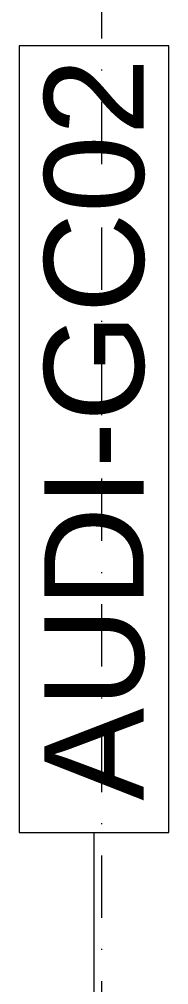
# Model space of a CAD drawing. Extents: x -1281 to 23780, y 0 to 7214.
# Drawn here: x 9259.2 to 9274.2, y 2884.7 to 2981.5 of the extents above; entities that cross this region are included whole.
import ezdxf
from ezdxf.enums import TextEntityAlignment as Align

# ---------------------------------------------------------------- set-up
doc = ezdxf.new("R2010")
doc.units = 0
doc.header["$LTSCALE"] = 25
doc.header["$MEASUREMENT"] = 0
doc.linetypes.add('DASHDOT2', pattern=[0.5, 0.25, -0.125, 0, -0.125])
doc.layers.get('0').update_dxf_attribs({"color": 9, "lineweight": 9})
doc.layers.add('22', color=8, linetype='Continuous', lineweight=9)
doc.layers.add('24', color=9, linetype='DASHDOT2', lineweight=9)
doc.styles.add('Arial', font='arial.ttf', dxfattribs={"height": 2.5})

# ---------------------------------------------------------------- blocks, each defined once
blk = doc.blocks.new('0_wallno')
blk.add_lwpolyline([(-7.84, 1.5), (7.942, 1.5), (7.942, -1.5), (-7.84, -1.5)], close=True)
blk.add_lwpolyline([(7.942, 0), (16.132, 0)])
at = {"style": 'Arial'}
blk.add_attdef('GENISLIK', text='', height=2, dxfattribs=at).set_placement((8.442, 0), align=Align.BOTTOM_LEFT)
blk.add_attdef('DUVARNO', text='', height=2, dxfattribs=at).set_placement((0, 0), align=Align.MIDDLE_CENTER)
blk.add_attdef('YUKSEKLIK', text='', height=2, dxfattribs=at).set_placement((8.442, -0.5), align=Align.TOP_LEFT)

msp = doc.modelspace()

# ---------------------------------------------------------------- linework, layer by layer
at = {"layer": '24'}
msp.add_lwpolyline([(9267.5, 195), (9267.5, 4035)], dxfattribs=at)

# ---------------------------------------------------------------- block references
at = {"layer": '22'}
ref = msp.add_blockref('0_wallno', (9266.727, 2939.659), dxfattribs=dict(at, xscale=-5, yscale=5, zscale=5, rotation=90))
ref.add_attrib('DUVARNO', 'AUDI-GC02', dxfattribs={"layer": '0', "height": 10, "rotation": 90, "style": 'Arial'}).set_placement((9266.727, 2940.396), align=Align.MIDDLE_CENTER)

doc.saveas('drawing.dxf')
